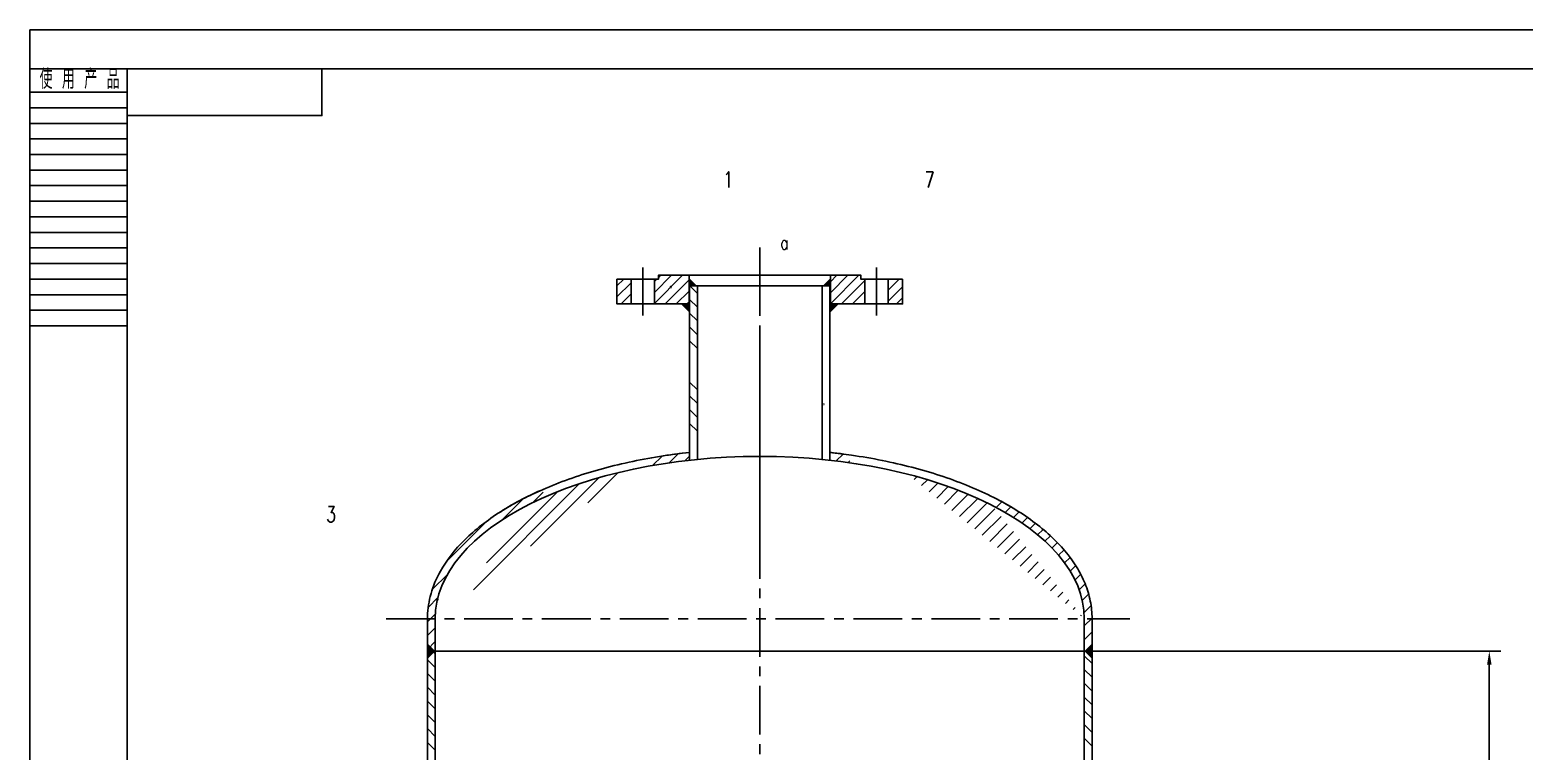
# Model space of a CAD drawing. Extents: x 0 to 5883, y 0 to 2523.
# Drawn here: x 0 to 1151, y 1967 to 2523 of the extents above; entities that cross this region are included whole.
import ezdxf
from ezdxf.enums import TextEntityAlignment as Align

# ---------------------------------------------------------------- set-up
doc = ezdxf.new("R2010")
doc.units = 0
doc.header["$LTSCALE"] = 30
doc.header["$MEASUREMENT"] = 0
doc.linetypes.add('CENTER', pattern=[2, 1.25, -0.25, 0.25, -0.25])
doc.layers.get('0').update_dxf_attribs({"linetype": 'CONTINUOUS'})
doc.layers.get('DEFPOINTS').update_dxf_attribs({"linetype": 'CONTINUOUS'})
for name, color, linetype in [('TK-03', 3, 'CONTINUOUS'), ('YHBORD', 7, 'CONTINUOUS'), ('YHCENTER', 4, 'CENTER'), ('YHJH', 1, 'CONTINUOUS'), ('YHPMX', 1, 'CONTINUOUS'), ('YHSOLID', 7, 'CONTINUOUS'), ('YHTEXT', 3, 'CONTINUOUS'), ('YHTHIN', 1, 'CONTINUOUS')]:
    doc.layers.add(name, color=color, linetype=linetype)
doc.styles.add('HZKT', font='ROMANS', dxfattribs={"width": 0.75, "bigfont": 'HZKT'})
doc.styles.add('UMHZ', font='ROMANS.shx', dxfattribs={"width": 0.75, "bigfont": 'gbcbig.shx'})
pattern_1 = [(225, (-13887.7285, -12116.0807), (4.2426407, -4.2426407), [])]

# ---------------------------------------------------------------- blocks, each defined once
blk = doc.blocks.new('TUKUANG2')
at = {"layer": 'YHTHIN'}
for p, q in [((0, 0), (-25, 0)), ((0, -6), (-25, -6)), ((0, -10), (-25, -10)), ((0, -14), (-25, -14)), ((0, -18), (-25, -18)), ((0, -22), (-25, -22)), ((0, -26), (-25, -26)), ((0, -30), (-25, -30)), ((0, -34), (-25, -34)), ((0, -38), (-25, -38)), ((0, -42), (-25, -42)), ((0, -46), (-25, -46)), ((0, -50), (-25, -50)), ((0, -54), (-25, -54)), ((0, -58), (-25, -58)), ((0, -62), (-25, -62)), ((0, -66), (-25, -66))]:
    blk.add_line(p, q, dxfattribs=at)
at = {"layer": 'TK-03', "style": 'HZKT', "width": 0.7}
blk.add_text('使 用 产 品', height=5, dxfattribs=at).set_placement((-22.49, -5.14))

msp = doc.modelspace()

# ---------------------------------------------------------------- hatches: boundary and pattern name
at = {"layer": 'YHPMX'}
h = msp.add_hatch(dxfattribs=at)
h.set_pattern_fill('LINE', color=256, scale=60, angle=45, style=0)
edge = h.paths.add_edge_path()
edge.add_ellipse((562.27, 2069.43), major_axis=(-250, 0), ratio=0.5, start_angle=310.69256, end_angle=360, ccw=False)
edge.add_line((399.27, 2164.2), (393.52, 2168.23))
edge.add_spline(control_points=[(393.52, 2168.23), (382.35, 2163.26), (372.02, 2157.77), (352.17, 2145.18), (342.92, 2137.95), (327.31, 2122.57), (320.95, 2114.41), (313.1, 2100.34), (310.7, 2094.62), (307.37, 2083.01), (306.45, 2077.11), (306.28, 2070.61), (306.27, 2070.02), (306.27, 2069.43)], knot_values=[5.440226, 5.440226, 5.440226, 5.440226, 5.6158906, 5.6158906, 5.8136453, 5.8136453, 6.0114, 6.0114, 6.1408256, 6.1408256, 6.2702512, 6.2702512, 6.2831853, 6.2831853, 6.2831853, 6.2831853], degree=3, periodic=0)
edge.add_line((306.27, 2069.43), (312.27, 2069.43))
h.paths.add_polyline_path([(306.27, 2044.43), (312.27, 2044.43), (312.27, 2069.43), (306.27, 2069.43)])
edge = h.paths.add_edge_path()
edge.add_spline(control_points=[(818.27, 2069.43), (818.27, 2073.98), (817.82, 2078.53), (816.01, 2087.55), (814.66, 2092.02), (811.11, 2100.83), (808.9, 2105.16), (801.1, 2117.8), (794.32, 2125.84), (777.92, 2140.97), (768.3, 2148.06), (754.03, 2156.63), (750.48, 2158.63), (746.81, 2160.57)], knot_values=[3.1415927, 3.1415927, 3.1415927, 3.1415927, 3.2412581, 3.2412581, 3.3409235, 3.3409235, 3.440589, 3.440589, 3.6383437, 3.6383437, 3.8360983, 3.8360983, 3.8985437, 3.8985437, 3.8985437, 3.8985437], degree=3, periodic=0)
edge.add_line((746.81, 2160.57), (741.27, 2156.69))
edge.add_ellipse((562.27, 2069.43), major_axis=(-250, 0), ratio=0.5, start_angle=180, end_angle=224.27479, ccw=False)
edge.add_line((812.27, 2069.43), (818.27, 2069.43))
h.paths.add_polyline_path([(812.27, 2044.43), (818.27, 2044.43), (818.27, 2069.43), (812.27, 2069.43)])
h.paths.add_polyline_path([(616.27, 2197.51), (616.27, 2191.47), (616.94, 2191.4), (618.04, 2191.28), (619.14, 2191.15), (620.23, 2191.02), (621.33, 2190.89), (622.42, 2190.75), (623.51, 2190.62), (624.6, 2190.48), (625.69, 2190.34), (626.78, 2190.19), (627.86, 2190.05), (628.95, 2189.9), (630.03, 2189.75), (631.11, 2189.59), (632.19, 2189.44), (633.27, 2189.28), (627.11, 2196.2), (626.86, 2196.23), (626.62, 2196.27), (626.37, 2196.3), (626.12, 2196.33), (625.87, 2196.36), (625.62, 2196.4), (625.38, 2196.43), (625.13, 2196.46), (624.88, 2196.49), (624.63, 2196.52), (624.38, 2196.55), (624.13, 2196.59), (623.89, 2196.62), (623.64, 2196.65), (623.39, 2196.68), (623.14, 2196.71), (622.89, 2196.74), (622.64, 2196.77), (622.39, 2196.8), (622.14, 2196.83), (621.89, 2196.86), (621.65, 2196.89), (621.4, 2196.92), (621.15, 2196.95), (620.9, 2196.98), (620.65, 2197.01), (620.4, 2197.04), (620.15, 2197.07), (619.9, 2197.1), (619.65, 2197.13), (619.4, 2197.16), (619.15, 2197.19), (618.9, 2197.22), (618.65, 2197.24), (618.4, 2197.27), (618.15, 2197.3), (617.9, 2197.33), (617.65, 2197.36), (617.4, 2197.39), (617.15, 2197.41), (616.9, 2197.44), (616.65, 2197.47), (616.4, 2197.5)])
h.paths.add_polyline_path([(508.27, 2191.47), (508.27, 2197.51), (508.2, 2197.5), (507.9, 2197.47), (507.61, 2197.44), (507.32, 2197.41), (507.03, 2197.37), (506.73, 2197.34), (506.44, 2197.31), (506.15, 2197.27), (505.86, 2197.24), (505.56, 2197.21), (505.27, 2197.17), (504.98, 2197.14), (504.69, 2197.11), (504.4, 2197.07), (504.11, 2197.04), (503.81, 2197), (503.52, 2196.97), (503.23, 2196.93), (502.94, 2196.9), (502.65, 2196.86), (502.36, 2196.83), (502.07, 2196.79), (501.78, 2196.76), (501.48, 2196.72), (501.19, 2196.68), (500.9, 2196.65), (500.61, 2196.61), (500.32, 2196.57), (500.03, 2196.54), (499.74, 2196.5), (499.45, 2196.46), (499.16, 2196.43), (498.87, 2196.39), (498.58, 2196.35), (498.29, 2196.31), (498, 2196.28), (497.71, 2196.24), (497.42, 2196.2), (497.13, 2196.16), (496.84, 2196.12), (496.55, 2196.08), (496.26, 2196.04), (495.97, 2196.01), (495.68, 2195.97), (495.4, 2195.93), (495.11, 2195.89), (494.82, 2195.85), (494.53, 2195.81), (494.24, 2195.77), (493.95, 2195.73), (493.66, 2195.69), (493.37, 2195.65), (493.09, 2195.6), (492.8, 2195.56), (492.51, 2195.52), (492.22, 2195.48), (491.93, 2195.44), (491.65, 2195.4), (491.36, 2195.36), (491.07, 2195.31), (490.78, 2195.27), (490.5, 2195.23), (490.21, 2195.19), (489.92, 2195.14), (489.63, 2195.1), (489.35, 2195.06), (489.06, 2195.01), (488.77, 2194.97), (488.49, 2194.93), (488.2, 2194.88), (487.91, 2194.84), (487.63, 2194.8), (487.34, 2194.75), (487.05, 2194.71), (486.77, 2194.66), (475.27, 2186.61), (476.57, 2186.85), (477.88, 2187.09), (479.19, 2187.32), (480.5, 2187.55), (481.81, 2187.77), (483.13, 2188), (484.45, 2188.21), (485.77, 2188.43), (487.09, 2188.64), (488.42, 2188.85), (489.74, 2189.05), (491.07, 2189.25), (492.4, 2189.44), (493.74, 2189.64), (495.08, 2189.83), (496.41, 2190.01), (497.75, 2190.19), (499.1, 2190.37), (500.44, 2190.54), (501.79, 2190.71), (503.14, 2190.88), (504.49, 2191.04), (505.84, 2191.2), (507.19, 2191.35)])
h = msp.add_hatch(dxfattribs=at)
h.set_pattern_fill('LINE', color=256, scale=60, angle=135, style=0)
h.set_pattern_definition([(135, (-125, 0), (-5.3033, -5.3033), [])])
h.paths.add_polyline_path([(610.27, 2192.1), (610.2, 2192.11), (610.27, 2192.1)])
at = {"layer": 'YHTHIN'}
h = msp.add_hatch(dxfattribs=at)
h.set_pattern_fill('U', color=256, scale=6, angle=225, style=0, pattern_type=0)
h.set_pattern_definition(pattern_1)
h.paths.add_polyline_path([(452.27, 2330.92), (452.27, 2311.92), (463.27, 2311.92), (463.27, 2330.92)])
h.paths.add_polyline_path([(672.27, 2330.92), (672.27, 2311.92), (661.27, 2311.92), (661.27, 2330.92)])
h = msp.add_hatch(dxfattribs=at)
h.set_pattern_fill('U', color=256, scale=6, angle=225, style=0, pattern_type=0)
h.set_pattern_definition(pattern_1)
h.paths.add_polyline_path([(481.27, 2311.92), (481.27, 2330.92), (484.27, 2330.92), (484.27, 2333.92), (507.77, 2333.92), (507.77, 2311.92)])
h.paths.add_polyline_path([(643.27, 2311.92), (643.27, 2330.92), (640.27, 2330.92), (640.27, 2333.92), (616.77, 2333.92), (616.77, 2311.92)])

# ---------------------------------------------------------------- linework, layer by layer
at = {"color": 1, "linetype": 'ByBlock'}
for p, q in [((818.27, 2044.43), (1133.31, 2044.43)), ((1124.31, 1454.56), (1124.31, 2033.93))]:
    msp.add_line(p, q, dxfattribs=at)
msp.add_solid([(1122.56, 2033.93), (1126.06, 2033.93), (1124.31, 2044.43)], dxfattribs=at)
at = {"layer": 'DEFPOINTS', "color": 0, "linetype": 'ByBlock'}
for p in [(818.27, 2044.43), (1124.31, 2044.43)]:
    msp.add_point(p, dxfattribs=at)
at = {"layer": 'YHBORD', "color": 1}
msp.add_lwpolyline([(0, 0), (1782, 0), (1782, 2523), (0, 2523)], close=True, dxfattribs=at)
at = {"layer": 'YHBORD'}
msp.add_lwpolyline([(75, 30), (1752, 30), (1752, 2493), (75, 2493)], close=True, dxfattribs=at)
at = {"layer": 'YHBORD', "color": 1}
msp.add_lwpolyline([(75, 2457), (225, 2457), (225, 2493)], dxfattribs=at)
at = {"layer": 'YHCENTER'}
for p, q in [((562.27, 2355.25), (562.27, 2121.9)), ((562.27, 2257.64), (562.27, 1097.07)), ((274.52, 2069.43), (847.44, 2069.43))]:
    msp.add_line(p, q, dxfattribs=at)
for points in [[(472.27, 2330.92), (472.27, 2339.92), (472.27, 2302.92)], [(562.27, 2342.92), (562.27, 2302.92)], [(562.27, 2342.92), (562.27, 2302.92)], [(652.27, 2330.92), (652.27, 2339.92), (652.27, 2302.92)]]:
    msp.add_lwpolyline(points, dxfattribs=at)
at = {"layer": 'YHJH'}
for points in [[(494.36, 2325.46, 0.4, 0.4, 229.1816636), (494.37, 2325.45, 0, 0, 0), (532.02, 2395.7, 0, 0, 0), (532.02, 2395.7, 0, 0, 0), (544.02, 2395.7, 0, 0, 0)], [(611.57, 2235.17, 0.4, 0.4, 229.1816636), (611.58, 2235.17, 0, 0, 0), (687.18, 2395.7, 0, 0, 0), (687.18, 2395.7, 0, 0, 0), (699.18, 2395.7, 0, 0, 0)], [(313.27, 2084.66, 0.4, 0.4, 229.1816636), (313.28, 2084.67, 0, 0, 0), (238.04, 2137.9, 0, 0, 0), (238.04, 2137.9, 0, 0, 0), (226.04, 2137.9, 0, 0, 0)]]:
    msp.add_lwpolyline(points, format="xyseb", dxfattribs=at)
at = {"layer": 'YHPMX'}
for p, q in [((514.27, 2319.97), (508.32, 2325.92)), ((514.27, 2309.36), (508.27, 2315.36)), ((514.27, 2298.76), (508.27, 2304.76)), ((514.27, 2288.15), (508.27, 2294.15)), ((514.27, 2277.54), (508.27, 2283.54)), ((514.27, 2245.72), (508.27, 2251.72)), ((514.27, 2235.12), (508.27, 2241.12)), ((514.27, 2224.51), (508.27, 2230.51)), ((514.27, 2213.9), (508.27, 2219.9)), ((312.27, 2031.79), (306.27, 2037.79)), ((312.27, 2042.39), (310.24, 2044.43)), ((818.27, 2034.9), (812.27, 2040.9)), ((312.27, 2021.18), (306.27, 2027.18)), ((818.27, 2024.3), (812.27, 2030.3)), ((312.27, 2010.57), (306.27, 2016.57)), ((818.27, 2013.69), (812.27, 2019.69)), ((312.27, 1999.97), (306.27, 2005.97)), ((818.27, 2003.08), (812.27, 2009.08)), ((312.27, 1989.36), (306.27, 1995.36)), ((818.27, 1992.48), (812.27, 1998.48)), ((312.27, 1978.75), (306.27, 1984.75)), ((818.27, 1981.87), (812.27, 1987.87)), ((312.27, 1968.15), (306.27, 1974.15)), ((818.27, 1971.26), (812.27, 1977.26))]:
    msp.add_line(p, q, dxfattribs=at)
for points in [[(508.27, 2311.92), (508.27, 2304.92), (501.27, 2311.92)], [(616.27, 2311.92), (616.27, 2304.92), (623.27, 2311.92)], [(306.27, 2044.43), (306.27, 2050.43), (312.27, 2044.43)], [(818.27, 2044.43), (818.27, 2050.43), (812.27, 2044.43)]]:
    msp.add_solid(points, dxfattribs=at)
at = {"layer": 'YHSOLID'}
for p, q in [((562.27, 2333.92), (507.77, 2333.92)), ((562.27, 2325.92), (507.77, 2325.92)), ((508.27, 2325.92), (508.27, 2191.47)), ((514.27, 2325.92), (514.27, 2192.1)), ((562.27, 2333.92), (616.77, 2333.92)), ((562.27, 2325.92), (616.77, 2325.92)), ((610.27, 2325.92), (610.27, 2192.1)), ((616.27, 2325.92), (616.27, 2191.47)), ((306.27, 2069.43), (306.27, 1868.26)), ((312.27, 2069.43), (312.27, 1868.26)), ((812.27, 2069.43), (812.27, 1780.93)), ((818.27, 2069.43), (818.27, 1780.93)), ((306.27, 2044.43), (818.27, 2044.43))]:
    msp.add_line(p, q, dxfattribs=at)
for points in [[(452.27, 2330.92), (452.27, 2311.92), (463.27, 2311.92), (463.27, 2330.92)], [(672.27, 2330.92), (672.27, 2311.92), (661.27, 2311.92), (661.27, 2330.92)]]:
    msp.add_lwpolyline(points, close=True, dxfattribs=at)
for points in [[(463.27, 2330.92), (481.27, 2330.92)], [(481.27, 2311.92), (481.27, 2330.92), (484.27, 2330.92), (484.27, 2333.92), (507.77, 2333.92), (507.77, 2311.92), (481.27, 2311.92)], [(643.27, 2311.92), (643.27, 2330.92), (640.27, 2330.92), (640.27, 2333.92), (616.77, 2333.92), (616.77, 2311.92), (643.27, 2311.92)], [(661.27, 2330.92), (643.27, 2330.92)], [(463.27, 2311.92), (481.27, 2311.92)], [(508.27, 2311.92), (507.77, 2311.92)], [(616.27, 2311.92), (616.77, 2311.92)], [(661.27, 2311.92), (643.27, 2311.92)]]:
    msp.add_lwpolyline(points, dxfattribs=at)
msp.add_ellipse((562.27, 2069.43), major_axis=(-250, 0), ratio=0.5, start_param=3.1415927, end_param=6.2831853, dxfattribs=at)
for points, knots in [([(508.27, 2197.51), (500.42, 2196.65), (492.66, 2195.61), (469.1, 2191.83), (453.69, 2188.49), (424.43, 2180.35), (410.58, 2175.54), (384.96, 2164.63), (373.19, 2158.52), (352.17, 2145.18), (342.92, 2137.95), (327.31, 2122.57), (320.95, 2114.41), (313.1, 2100.34), (310.7, 2094.62), (307.37, 2083.01), (306.45, 2077.11), (306.28, 2070.61), (306.27, 2070.02), (306.27, 2069.43)], [4.9274379, 4.9274379, 4.9274379, 4.9274379, 5.0226265, 5.0226265, 5.2203812, 5.2203812, 5.4181359, 5.4181359, 5.6158906, 5.6158906, 5.8136453, 5.8136453, 6.0114, 6.0114, 6.1408256, 6.1408256, 6.2702512, 6.2702512, 6.2831853, 6.2831853, 6.2831853, 6.2831853]), ([(818.27, 2069.43), (818.27, 2073.98), (817.82, 2078.53), (816.01, 2087.55), (814.66, 2092.02), (811.11, 2100.83), (808.9, 2105.16), (801.1, 2117.8), (794.32, 2125.84), (777.92, 2140.97), (768.3, 2148.06), (746.6, 2161.08), (734.52, 2167.03), (708.34, 2177.58), (694.24, 2182.19), (664.56, 2189.93), (648.98, 2193.06), (627.44, 2196.19), (621.88, 2196.9), (616.27, 2197.51)], [3.1415927, 3.1415927, 3.1415927, 3.1415927, 3.2412581, 3.2412581, 3.3409235, 3.3409235, 3.440589, 3.440589, 3.6383437, 3.6383437, 3.8360983, 3.8360983, 4.033853, 4.033853, 4.2316077, 4.2316077, 4.4293624, 4.4293624, 4.4973403, 4.4973403, 4.4973403, 4.4973403]), ([(393.52, 2168.23), (382.35, 2163.26), (372.02, 2157.77), (352.17, 2145.18), (342.92, 2137.95), (327.31, 2122.57), (320.95, 2114.41), (313.1, 2100.34), (310.7, 2094.62), (307.37, 2083.01), (306.45, 2077.11), (306.28, 2070.61), (306.27, 2070.02), (306.27, 2069.43)], [5.44022599, 5.44022599, 5.44022599, 5.44022599, 5.61589059, 5.61589059, 5.81364528, 5.81364528, 6.01139997, 6.01139997, 6.14082559, 6.14082559, 6.27025122, 6.27025122, 6.28318531, 6.28318531, 6.28318531, 6.28318531]), ([(818.27, 2069.43), (818.27, 2073.98), (817.82, 2078.53), (816.01, 2087.55), (814.66, 2092.02), (811.11, 2100.83), (808.9, 2105.16), (801.1, 2117.8), (794.32, 2125.84), (777.92, 2140.97), (768.3, 2148.06), (754.03, 2156.63), (750.48, 2158.63), (746.81, 2160.57)], [3.14159265, 3.14159265, 3.14159265, 3.14159265, 3.24125809, 3.24125809, 3.34092352, 3.34092352, 3.44058896, 3.44058896, 3.63834365, 3.63834365, 3.83609834, 3.83609834, 3.89854372, 3.89854372, 3.89854372, 3.89854372])]:
    msp.add_open_spline(points, degree=3, knots=knots, dxfattribs=at)
for points in [[(508.27, 2197.51), (501.03, 2196.72), (493.85, 2195.77), (486.77, 2194.66)], [(627.11, 2196.2), (623.52, 2196.68), (619.9, 2197.11), (616.27, 2197.51)]]:
    msp.add_open_spline(points, degree=3, dxfattribs=at)
for points in [[(507.77, 2325.92), (513.77, 2325.92), (507.77, 2331.92)], [(616.77, 2325.92), (610.77, 2325.92), (616.77, 2331.92)], [(306.27, 2044.43), (312.27, 2044.43), (306.27, 2038.43)], [(818.27, 2044.43), (812.27, 2044.43), (818.27, 2038.43)]]:
    msp.add_solid(points, dxfattribs=at)

# ---------------------------------------------------------------- block references
at = {"layer": 'YHBORD', "color": 1, "xscale": 3, "yscale": 3, "zscale": 3}
msp.add_blockref('TUKUANG2', (75, 2493), dxfattribs=at)

# ---------------------------------------------------------------- texts
at = {"layer": 'YHJH', "color": 3, "style": 'UMHZ', "width": 0.75}
for s, p in [('1', (538.02, 2401.7)), ('7', (693.18, 2401.7)), ('3', (232.04, 2143.9))]:
    msp.add_text(s, height=12, dxfattribs=at).set_placement(p, align=Align.CENTER)
at = {"layer": 'YHTEXT', "style": 'UMHZ', "width": 0.75}
msp.add_text('a', height=10.5, dxfattribs=at).set_placement((578.08, 2353.82))

doc.saveas('drawing.dxf')
